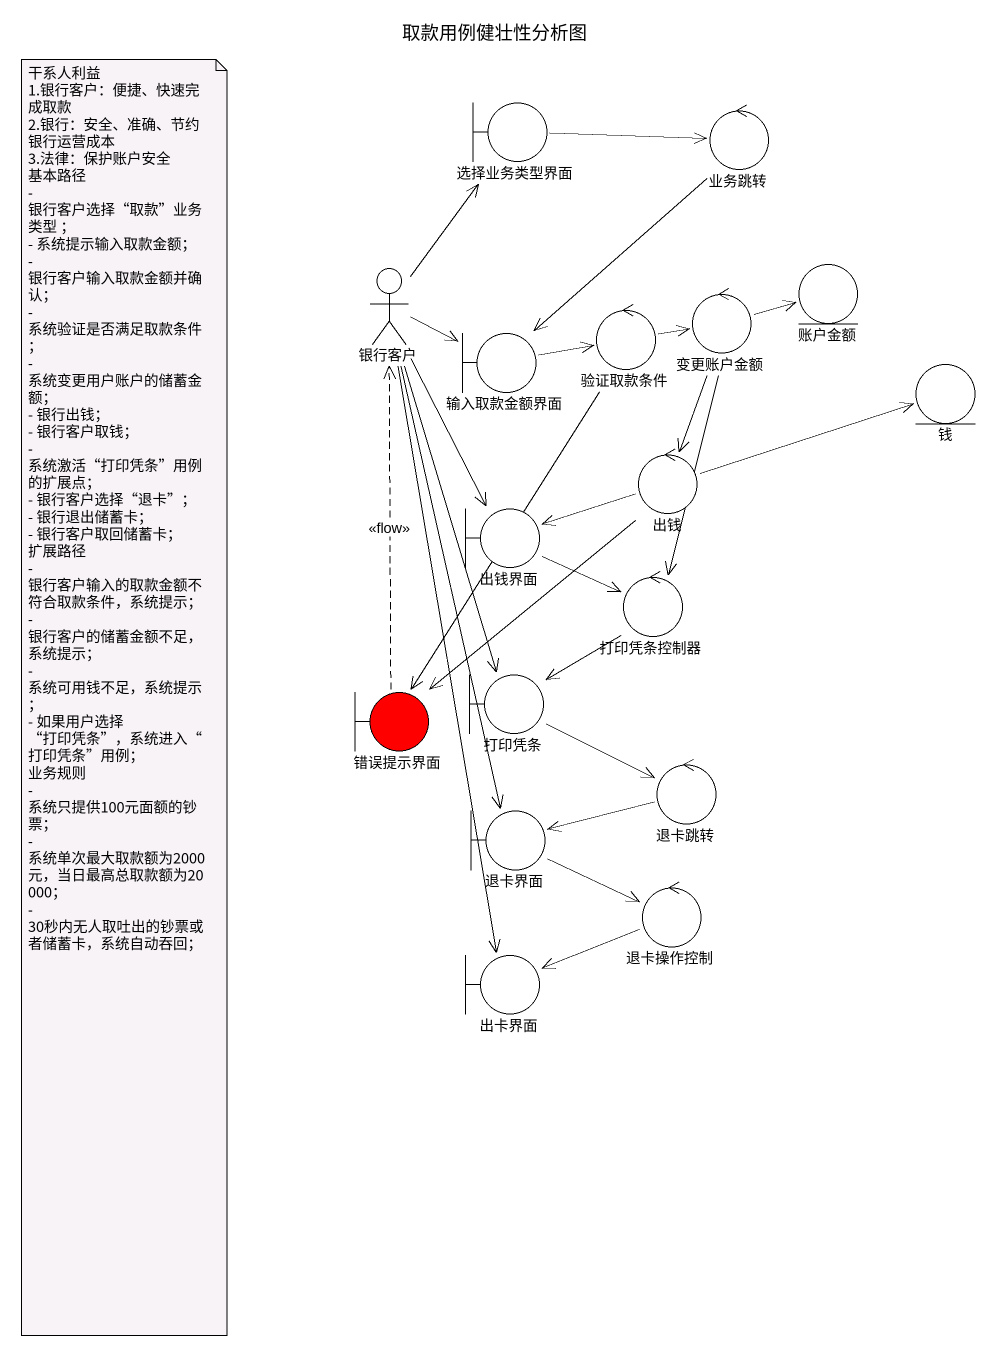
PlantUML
@startuml
title 取款用例健壮性分析图
boundary 选择业务类型界面
control 业务跳转
actor 银行客户
entity 账户金额
control 验证取款条件
control 变更账户金额
boundary 输入取款金额界面
entity 钱
boundary 出钱界面
control 出钱
control 打印凭条控制器
boundary 错误提示界面 #FF0000
boundary 打印凭条
boundary 退卡界面
control 退卡跳转
control 退卡操作控制
boundary 出卡界面
选择业务类型界面 -right-> 业务跳转
业务跳转 --> 输入取款金额界面
银行客户 -up-> 选择业务类型界面
银行客户 -right-> 输入取款金额界面
银行客户 --> 出钱界面
银行客户 --> 打印凭条
银行客户 --> 退卡界面
银行客户 --> 出卡界面
验证取款条件 -right-> 变更账户金额
验证取款条件 --> 错误提示界面
变更账户金额 -right-> 账户金额
变更账户金额 --> 出钱
变更账户金额 --> 打印凭条控制器
输入取款金额界面 -right-> 验证取款条件
出钱界面 -right-> 打印凭条控制器
出钱 -right-> 钱
出钱 -left-> 出钱界面
出钱 --> 错误提示界面
打印凭条控制器 --> 打印凭条
错误提示界面 .up.> 银行客户 : <<flow>>
打印凭条 -right-> 退卡跳转
退卡界面 -right-> 退卡操作控制
退卡跳转 -left-> 退卡界面
退卡操作控制 -left-> 出卡界面
note as N1
  干系人利益
  1.银行客户：便捷、快速完成取款
  2.银行：安全、准确、节约银行运营成本
  3.法律：保护账户安全
  基本路径
  - 银行客户选择“取款”业务类型 ；
  - 系统提示输入取款金额；
  - 银行客户输入取款金额并确认；
  - 系统验证是否满足取款条件；
  - 系统变更用户账户的储蓄金额；
  - 银行出钱；
  - 银行客户取钱；
  - 系统激活“打印凭条”用例的扩展点；
  - 银行客户选择“退卡”；
  - 银行退出储蓄卡；
  - 银行客户取回储蓄卡；
  扩展路径
  - 银行客户输入的取款金额不符合取款条件，系统提示；
  - 银行客户的储蓄金额不足，系统提示；
  - 系统可用钱不足，系统提示；
  - 如果用户选择 “打印凭条”，系统进入“打印凭条”用例；
  业务规则
  - 系统只提供100元面额的钞票；
  - 系统单次最大取款额为2000元，当日最高总取款额为20000；
  - 30秒内无人取吐出的钞票或者储蓄卡，系统自动吞回；
end note
@enduml
